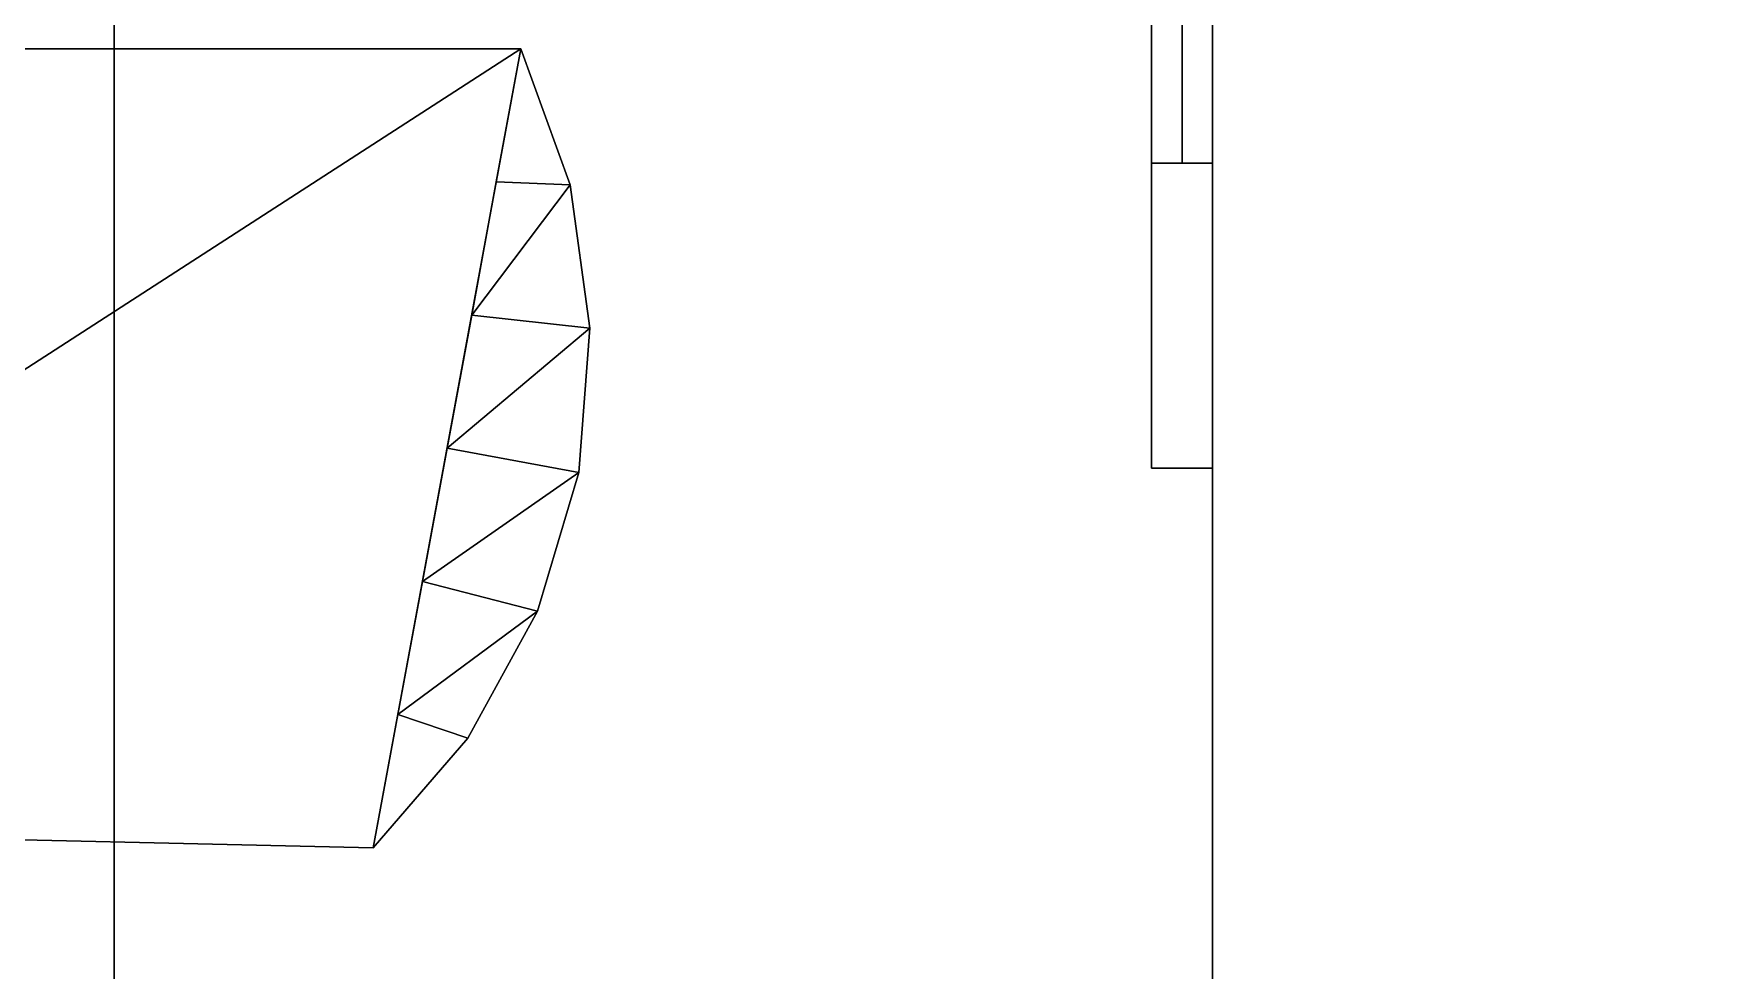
# Model space of a CAD drawing. Extents: x 0 to 2775, y -2341 to 0.
# Drawn here: x 698.68 to 726.45, y -238.74 to -223.38 of the extents above; entities that cross this region are included whole.
import ezdxf

# ---------------------------------------------------------------- set-up
doc = ezdxf.new("R2010")
doc.units = 0
for name, color, linetype in [('LAYER0', 7, 'CONTINUOUS'), ('LAYER10', 7, 'CONTINUOUS'), ('LAYER378', 7, 'CONTINUOUS'), ('LAYER51', 7, 'CONTINUOUS'), ('LAYER55', 253, 'CONTINUOUS'), ('LAYER57', 28, 'CONTINUOUS'), ('LAYER58', 253, 'CONTINUOUS'), ('LAYER60', 28, 'CONTINUOUS'), ('LAYER61', 253, 'CONTINUOUS'), ('LAYER63', 28, 'CONTINUOUS'), ('LAYER64', 253, 'CONTINUOUS'), ('LAYER66', 28, 'CONTINUOUS'), ('LAYER67', 253, 'CONTINUOUS'), ('LAYER69', 28, 'CONTINUOUS'), ('LAYER70', 253, 'CONTINUOUS')]:
    doc.layers.add(name, color=color, linetype=linetype)

msp = doc.modelspace()

# ---------------------------------------------------------------- linework, layer by layer
at = {"layer": 'LAYER0', "invisible_edges": 1}
for points in [[(2775, 0), (18, -2341), (18, 0), (2775, 0)], [(18, -2341), (2775, 0), (2775, -2341), (18, -2341)], [(2775, -2341, 5), (18, 0, 5), (18, -2341, 5), (2775, -2341, 5)], [(18, 0, 5), (2775, -2341, 5), (2775, 0, 5), (18, 0, 5)]]:
    msp.add_3dface(points, dxfattribs=at)
at = {"layer": 'LAYER10', "invisible_edges": 1}
for points in [[(168, -838.334, 2464), (718, -209.0039, 2464), (168, -209.0039, 2464), (168, -838.334, 2464)], [(718, -209.0039, 2464), (168, -838.334, 2464), (718, -838.334, 2464), (718, -209.0039, 2464)], [(718, -838.334, 2446), (168, -209.0039, 2446), (718, -209.0039, 2446), (718, -838.334, 2446)], [(168, -209.0039, 2446), (718, -838.334, 2446), (168, -838.334, 2446), (168, -209.0039, 2446)], [(718, -838.334, 2446), (718, -209.0039, 2464), (718, -838.334, 2464), (718, -838.334, 2446)], [(718, -209.0039, 2464), (718, -838.334, 2446), (718, -209.0039, 2446), (718, -209.0039, 2464)]]:
    msp.add_3dface(points, dxfattribs=at)
at = {"layer": 'LAYER378', "invisible_edges": 1}
for points in [[(700, -91, 2685), (700, -2191, 2465), (700, -2191, 2685), (700, -91, 2685)], [(700, -2191, 2465), (700, -91, 2685), (700, -91, 2465), (700, -2191, 2465)], [(718, -91, 2465), (700, -2191, 2465), (700, -91, 2465), (718, -91, 2465)], [(700, -2191, 2465), (718, -91, 2465), (718, -2191, 2465), (700, -2191, 2465)], [(718, -2191, 2685), (700, -91, 2685), (700, -2191, 2685), (718, -2191, 2685)], [(700, -91, 2685), (718, -2191, 2685), (718, -91, 2685), (700, -91, 2685)], [(718, -91, 2465), (718, -2191, 2685), (718, -2191, 2465), (718, -91, 2465)], [(718, -2191, 2685), (718, -91, 2465), (718, -91, 2685), (718, -2191, 2685)]]:
    msp.add_3dface(points, dxfattribs=at)
at = {"layer": 'LAYER51', "invisible_edges": 1}
for points in [[(168, -209.0039, 85), (718, -838.334, 85), (168, -838.334, 85), (168, -209.0039, 85)], [(718, -838.334, 85), (168, -209.0039, 85), (718, -209.0039, 85), (718, -838.334, 85)], [(718, -209.0039, 103), (168, -838.334, 103), (718, -838.334, 103), (718, -209.0039, 103)], [(168, -838.334, 103), (718, -209.0039, 103), (168, -209.0039, 103), (168, -838.334, 103)], [(718, -209.0039, 103), (718, -838.334, 85), (718, -209.0039, 85), (718, -209.0039, 103)], [(718, -838.334, 85), (718, -209.0039, 103), (718, -838.334, 103), (718, -838.334, 85)]]:
    msp.add_3dface(points, dxfattribs=at)
at = {"layer": 'LAYER55'}
for points in [[(687.011, -236.3369, 194.7), (704.2454, -236.728, 194.7), (706.6659, -223.6279, 194.7), (687.011, -236.3369, 194.7)], [(687.011, -236.3369, 194.7), (706.6659, -223.6279, 194.7), (687.011, -223.6279, 194.7), (687.011, -236.3369, 194.7)], [(704.2454, -236.728, 181.3), (687.011, -236.3369, 181.3), (706.6659, -223.6279, 181.3), (704.2454, -236.728, 181.3)], [(706.6659, -223.6279, 181.3), (687.011, -236.3369, 181.3), (687.011, -223.6279, 181.3), (706.6659, -223.6279, 181.3)], [(706.6659, -223.6279, 181.3), (687.011, -223.6279, 181.3), (706.6659, -223.6279, 194.7), (706.6659, -223.6279, 181.3)], [(706.6659, -223.6279, 194.7), (687.011, -223.6279, 181.3), (687.011, -223.6279, 194.7), (706.6659, -223.6279, 194.7)], [(706.6659, -223.6279, 194.7), (706.2625, -225.8113, 194.7), (707.474, -225.8591, 194.7), (706.6659, -223.6279, 194.7)], [(706.2625, -225.8113, 181.3), (706.6659, -223.6279, 181.3), (707.474, -225.8591, 181.3), (706.2625, -225.8113, 181.3)], [(706.6659, -223.6279, 181.3), (706.6659, -223.6279, 194.7), (707.474, -225.8591, 194.7), (706.6659, -223.6279, 181.3)], [(706.6659, -223.6279, 181.3), (707.474, -225.8591, 194.7), (707.474, -225.8591, 181.3), (706.6659, -223.6279, 181.3)], [(707.474, -225.8591, 194.7), (706.2625, -225.8113, 194.7), (705.8591, -227.9946, 194.7), (707.474, -225.8591, 194.7)], [(706.2625, -225.8113, 181.3), (707.474, -225.8591, 181.3), (705.8591, -227.9946, 181.3), (706.2625, -225.8113, 181.3)], [(707.474, -225.8591, 194.7), (705.8591, -227.9946, 194.7), (707.7944, -228.2104, 194.7), (707.474, -225.8591, 194.7)], [(705.8591, -227.9946, 181.3), (707.474, -225.8591, 181.3), (707.7944, -228.2104, 181.3), (705.8591, -227.9946, 181.3)], [(707.474, -225.8591, 181.3), (707.474, -225.8591, 194.7), (707.7944, -228.2104, 194.7), (707.474, -225.8591, 181.3)], [(707.474, -225.8591, 181.3), (707.7944, -228.2104, 194.7), (707.7944, -228.2104, 181.3), (707.474, -225.8591, 181.3)], [(707.7944, -228.2104, 194.7), (705.8591, -227.9946, 194.7), (705.4557, -230.178, 194.7), (707.7944, -228.2104, 194.7)], [(705.8591, -227.9946, 181.3), (707.7944, -228.2104, 181.3), (705.4557, -230.178, 181.3), (705.8591, -227.9946, 181.3)], [(707.7944, -228.2104, 194.7), (705.4557, -230.178, 194.7), (707.6127, -230.5764, 194.7), (707.7944, -228.2104, 194.7)], [(705.4557, -230.178, 181.3), (707.7944, -228.2104, 181.3), (707.6127, -230.5764, 181.3), (705.4557, -230.178, 181.3)], [(707.7944, -228.2104, 181.3), (707.7944, -228.2104, 194.7), (707.6127, -230.5764, 194.7), (707.7944, -228.2104, 181.3)], [(707.7944, -228.2104, 181.3), (707.6127, -230.5764, 194.7), (707.6127, -230.5764, 181.3), (707.7944, -228.2104, 181.3)], [(707.6127, -230.5764, 194.7), (705.4557, -230.178, 194.7), (705.0522, -232.3613, 194.7), (707.6127, -230.5764, 194.7)], [(705.4557, -230.178, 181.3), (707.6127, -230.5764, 181.3), (705.0522, -232.3613, 181.3), (705.4557, -230.178, 181.3)], [(707.6127, -230.5764, 194.7), (705.0522, -232.3613, 194.7), (706.9369, -232.8513, 194.7), (707.6127, -230.5764, 194.7)], [(705.0522, -232.3613, 181.3), (707.6127, -230.5764, 181.3), (706.9369, -232.8513, 181.3), (705.0522, -232.3613, 181.3)], [(707.6127, -230.5764, 181.3), (707.6127, -230.5764, 194.7), (706.9369, -232.8513, 194.7), (707.6127, -230.5764, 181.3)], [(707.6127, -230.5764, 181.3), (706.9369, -232.8513, 194.7), (706.9369, -232.8513, 181.3), (707.6127, -230.5764, 181.3)], [(706.9369, -232.8513, 194.7), (705.0522, -232.3613, 194.7), (704.6488, -234.5447, 194.7), (706.9369, -232.8513, 194.7)], [(705.0522, -232.3613, 181.3), (706.9369, -232.8513, 181.3), (704.6488, -234.5447, 181.3), (705.0522, -232.3613, 181.3)], [(706.9369, -232.8513, 194.7), (704.6488, -234.5447, 194.7), (705.7975, -234.9329, 194.7), (706.9369, -232.8513, 194.7)], [(704.6488, -234.5447, 181.3), (706.9369, -232.8513, 181.3), (705.7975, -234.9329, 181.3), (704.6488, -234.5447, 181.3)], [(706.9369, -232.8513, 181.3), (706.9369, -232.8513, 194.7), (705.7975, -234.9329, 194.7), (706.9369, -232.8513, 181.3)], [(706.9369, -232.8513, 181.3), (705.7975, -234.9329, 194.7), (705.7975, -234.9329, 181.3), (706.9369, -232.8513, 181.3)], [(705.7975, -234.9329, 194.7), (704.6488, -234.5447, 194.7), (704.2454, -236.728, 194.7), (705.7975, -234.9329, 194.7)], [(704.6488, -234.5447, 181.3), (705.7975, -234.9329, 181.3), (704.2454, -236.728, 181.3), (704.6488, -234.5447, 181.3)], [(705.7975, -234.9329, 181.3), (705.7975, -234.9329, 194.7), (704.2454, -236.728, 194.7), (705.7975, -234.9329, 181.3)], [(705.7975, -234.9329, 181.3), (704.2454, -236.728, 194.7), (704.2454, -236.728, 181.3), (705.7975, -234.9329, 181.3)], [(704.2454, -236.728, 181.3), (704.2454, -236.728, 194.7), (687.011, -236.3369, 194.7), (704.2454, -236.728, 181.3)], [(704.2454, -236.728, 181.3), (687.011, -236.3369, 194.7), (687.011, -236.3369, 181.3), (704.2454, -236.728, 181.3)]]:
    msp.add_3dface(points, dxfattribs=at)
at = {"layer": 'LAYER57'}
for points in [[(717, -230.5029, 167), (717, -212.5029, 167), (717, -212.5029, 167), (717, -230.5029, 167)], [(717, -230.5029, 209), (717, -212.5029, 209), (717, -212.5029, 209), (717, -230.5029, 209)], [(717, -225.5029, 179), (718, -225.5029, 179), (718, -212.5029, 179), (717, -212.5029, 179)], [(717, -212.5029, 167), (718, -212.5029, 167), (718, -230.5029, 167), (717, -230.5029, 167)], [(717, -225.5029, 197), (718, -225.5029, 197), (718, -212.5029, 197), (717, -212.5029, 197)], [(717, -212.5029, 209), (718, -212.5029, 209), (718, -230.5029, 209), (717, -230.5029, 209)], [(718, -230.5029, 167), (718, -212.5029, 167), (718, -212.5029, 209), (718, -230.5029, 209)], [(717, -225.5029, 179), (718, -225.5029, 179), (718, -225.5029, 197), (717, -225.5029, 197)], [(718, -225.5029, 179), (718, -225.5029, 197), (718, -225.5029, 179)], [(717, -230.5029, 209), (718, -230.5029, 209), (717, -230.5029, 209)], [(718, -230.5029, 167), (718, -230.5029, 209), (717, -230.5029, 209), (717, -230.5029, 167)]]:
    msp.add_3dface(points, dxfattribs=at)
for points, invisible_edges in [([(717, -230.5029, 167), (717, -225.5029, 179), (717, -212.5029, 179), (717, -212.5029, 167)], 1), ([(717, -230.5029, 209), (717, -225.5029, 197), (717, -212.5029, 197), (717, -212.5029, 209)], 1), ([(717.5, -212.5029, 197), (717.5, -212.5029, 179), (717.5, -225.5029, 179), (717.5, -225.5029, 197)], 1), ([(717, -230.5029, 209), (717, -230.5029, 167), (717, -225.5029, 179), (717, -225.5029, 197)], 10)]:
    msp.add_3dface(points, dxfattribs=dict(at, invisible_edges=invisible_edges))
at = {"layer": 'LAYER58'}
for points in [[(687.011, -236.3369, 738.2), (704.2454, -236.728, 738.2), (706.6659, -223.6279, 738.2), (687.011, -236.3369, 738.2)], [(687.011, -236.3369, 738.2), (706.6659, -223.6279, 738.2), (687.011, -223.6279, 738.2), (687.011, -236.3369, 738.2)], [(704.2454, -236.728, 724.8), (687.011, -236.3369, 724.8), (706.6659, -223.6279, 724.8), (704.2454, -236.728, 724.8)], [(706.6659, -223.6279, 724.8), (687.011, -236.3369, 724.8), (687.011, -223.6279, 724.8), (706.6659, -223.6279, 724.8)], [(706.6659, -223.6279, 724.8), (687.011, -223.6279, 724.8), (706.6659, -223.6279, 738.2), (706.6659, -223.6279, 724.8)], [(706.6659, -223.6279, 738.2), (687.011, -223.6279, 724.8), (687.011, -223.6279, 738.2), (706.6659, -223.6279, 738.2)], [(706.6659, -223.6279, 738.2), (706.2625, -225.8113, 738.2), (707.474, -225.8591, 738.2), (706.6659, -223.6279, 738.2)], [(706.2625, -225.8113, 724.8), (706.6659, -223.6279, 724.8), (707.474, -225.8591, 724.8), (706.2625, -225.8113, 724.8)], [(706.6659, -223.6279, 724.8), (706.6659, -223.6279, 738.2), (707.474, -225.8591, 738.2), (706.6659, -223.6279, 724.8)], [(706.6659, -223.6279, 724.8), (707.474, -225.8591, 738.2), (707.474, -225.8591, 724.8), (706.6659, -223.6279, 724.8)], [(707.474, -225.8591, 738.2), (706.2625, -225.8113, 738.2), (705.8591, -227.9946, 738.2), (707.474, -225.8591, 738.2)], [(706.2625, -225.8113, 724.8), (707.474, -225.8591, 724.8), (705.8591, -227.9946, 724.8), (706.2625, -225.8113, 724.8)], [(707.474, -225.8591, 738.2), (705.8591, -227.9946, 738.2), (707.7944, -228.2104, 738.2), (707.474, -225.8591, 738.2)], [(705.8591, -227.9946, 724.8), (707.474, -225.8591, 724.8), (707.7944, -228.2104, 724.8), (705.8591, -227.9946, 724.8)], [(707.474, -225.8591, 724.8), (707.474, -225.8591, 738.2), (707.7944, -228.2104, 738.2), (707.474, -225.8591, 724.8)], [(707.474, -225.8591, 724.8), (707.7944, -228.2104, 738.2), (707.7944, -228.2104, 724.8), (707.474, -225.8591, 724.8)], [(707.7944, -228.2104, 738.2), (705.8591, -227.9946, 738.2), (705.4557, -230.178, 738.2), (707.7944, -228.2104, 738.2)], [(705.8591, -227.9946, 724.8), (707.7944, -228.2104, 724.8), (705.4557, -230.178, 724.8), (705.8591, -227.9946, 724.8)], [(707.7944, -228.2104, 738.2), (705.4557, -230.178, 738.2), (707.6127, -230.5764, 738.2), (707.7944, -228.2104, 738.2)], [(705.4557, -230.178, 724.8), (707.7944, -228.2104, 724.8), (707.6127, -230.5764, 724.8), (705.4557, -230.178, 724.8)], [(707.7944, -228.2104, 724.8), (707.7944, -228.2104, 738.2), (707.6127, -230.5764, 738.2), (707.7944, -228.2104, 724.8)], [(707.7944, -228.2104, 724.8), (707.6127, -230.5764, 738.2), (707.6127, -230.5764, 724.8), (707.7944, -228.2104, 724.8)], [(707.6127, -230.5764, 738.2), (705.4557, -230.178, 738.2), (705.0522, -232.3613, 738.2), (707.6127, -230.5764, 738.2)], [(705.4557, -230.178, 724.8), (707.6127, -230.5764, 724.8), (705.0522, -232.3613, 724.8), (705.4557, -230.178, 724.8)], [(707.6127, -230.5764, 738.2), (705.0522, -232.3613, 738.2), (706.9369, -232.8513, 738.2), (707.6127, -230.5764, 738.2)], [(705.0522, -232.3613, 724.8), (707.6127, -230.5764, 724.8), (706.9369, -232.8513, 724.8), (705.0522, -232.3613, 724.8)], [(707.6127, -230.5764, 724.8), (707.6127, -230.5764, 738.2), (706.9369, -232.8513, 738.2), (707.6127, -230.5764, 724.8)], [(707.6127, -230.5764, 724.8), (706.9369, -232.8513, 738.2), (706.9369, -232.8513, 724.8), (707.6127, -230.5764, 724.8)], [(706.9369, -232.8513, 738.2), (705.0522, -232.3613, 738.2), (704.6488, -234.5447, 738.2), (706.9369, -232.8513, 738.2)], [(705.0522, -232.3613, 724.8), (706.9369, -232.8513, 724.8), (704.6488, -234.5447, 724.8), (705.0522, -232.3613, 724.8)], [(706.9369, -232.8513, 738.2), (704.6488, -234.5447, 738.2), (705.7975, -234.9329, 738.2), (706.9369, -232.8513, 738.2)], [(704.6488, -234.5447, 724.8), (706.9369, -232.8513, 724.8), (705.7975, -234.9329, 724.8), (704.6488, -234.5447, 724.8)], [(706.9369, -232.8513, 724.8), (706.9369, -232.8513, 738.2), (705.7975, -234.9329, 738.2), (706.9369, -232.8513, 724.8)], [(706.9369, -232.8513, 724.8), (705.7975, -234.9329, 738.2), (705.7975, -234.9329, 724.8), (706.9369, -232.8513, 724.8)], [(705.7975, -234.9329, 738.2), (704.6488, -234.5447, 738.2), (704.2454, -236.728, 738.2), (705.7975, -234.9329, 738.2)], [(704.6488, -234.5447, 724.8), (705.7975, -234.9329, 724.8), (704.2454, -236.728, 724.8), (704.6488, -234.5447, 724.8)], [(705.7975, -234.9329, 724.8), (705.7975, -234.9329, 738.2), (704.2454, -236.728, 738.2), (705.7975, -234.9329, 724.8)], [(705.7975, -234.9329, 724.8), (704.2454, -236.728, 738.2), (704.2454, -236.728, 724.8), (705.7975, -234.9329, 724.8)], [(704.2454, -236.728, 724.8), (704.2454, -236.728, 738.2), (687.011, -236.3369, 738.2), (704.2454, -236.728, 724.8)], [(704.2454, -236.728, 724.8), (687.011, -236.3369, 738.2), (687.011, -236.3369, 724.8), (704.2454, -236.728, 724.8)]]:
    msp.add_3dface(points, dxfattribs=at)
at = {"layer": 'LAYER60'}
for points in [[(717, -230.5029, 710.5), (717, -212.5029, 710.5), (717, -212.5029, 710.5), (717, -230.5029, 710.5)], [(717, -230.5029, 752.5), (717, -212.5029, 752.5), (717, -212.5029, 752.5), (717, -230.5029, 752.5)], [(717, -225.5029, 722.5), (718, -225.5029, 722.5), (718, -212.5029, 722.5), (717, -212.5029, 722.5)], [(717, -212.5029, 710.5), (718, -212.5029, 710.5), (718, -230.5029, 710.5), (717, -230.5029, 710.5)], [(717, -225.5029, 740.5), (718, -225.5029, 740.5), (718, -212.5029, 740.5), (717, -212.5029, 740.5)], [(717, -212.5029, 752.5), (718, -212.5029, 752.5), (718, -230.5029, 752.5), (717, -230.5029, 752.5)], [(718, -230.5029, 710.5), (718, -212.5029, 710.5), (718, -212.5029, 752.5), (718, -230.5029, 752.5)], [(717, -225.5029, 722.5), (718, -225.5029, 722.5), (718, -225.5029, 740.5), (717, -225.5029, 740.5)], [(718, -225.5029, 722.5), (718, -225.5029, 740.5), (718, -225.5029, 722.5)], [(717, -230.5029, 752.5), (718, -230.5029, 752.5), (717, -230.5029, 752.5)], [(718, -230.5029, 710.5), (718, -230.5029, 752.5), (717, -230.5029, 752.5), (717, -230.5029, 710.5)]]:
    msp.add_3dface(points, dxfattribs=at)
for points, invisible_edges in [([(717, -230.5029, 710.5), (717, -225.5029, 722.5), (717, -212.5029, 722.5), (717, -212.5029, 710.5)], 1), ([(717, -230.5029, 752.5), (717, -225.5029, 740.5), (717, -212.5029, 740.5), (717, -212.5029, 752.5)], 1), ([(717.5, -212.5029, 740.5), (717.5, -212.5029, 722.5), (717.5, -225.5029, 722.5), (717.5, -225.5029, 740.5)], 1), ([(717, -230.5029, 752.5), (717, -230.5029, 710.5), (717, -225.5029, 722.5), (717, -225.5029, 740.5)], 10)]:
    msp.add_3dface(points, dxfattribs=dict(at, invisible_edges=invisible_edges))
at = {"layer": 'LAYER61'}
for points in [[(687.011, -236.3369, 1281.7), (704.2454, -236.728, 1281.7), (706.6659, -223.6279, 1281.7), (687.011, -236.3369, 1281.7)], [(687.011, -236.3369, 1281.7), (706.6659, -223.6279, 1281.7), (687.011, -223.6279, 1281.7), (687.011, -236.3369, 1281.7)], [(704.2454, -236.728, 1268.3), (687.011, -236.3369, 1268.3), (706.6659, -223.6279, 1268.3), (704.2454, -236.728, 1268.3)], [(706.6659, -223.6279, 1268.3), (687.011, -236.3369, 1268.3), (687.011, -223.6279, 1268.3), (706.6659, -223.6279, 1268.3)], [(706.6659, -223.6279, 1268.3), (687.011, -223.6279, 1268.3), (706.6659, -223.6279, 1281.7), (706.6659, -223.6279, 1268.3)], [(706.6659, -223.6279, 1281.7), (687.011, -223.6279, 1268.3), (687.011, -223.6279, 1281.7), (706.6659, -223.6279, 1281.7)], [(706.6659, -223.6279, 1281.7), (706.2625, -225.8113, 1281.7), (707.474, -225.8591, 1281.7), (706.6659, -223.6279, 1281.7)], [(706.2625, -225.8113, 1268.3), (706.6659, -223.6279, 1268.3), (707.474, -225.8591, 1268.3), (706.2625, -225.8113, 1268.3)], [(706.6659, -223.6279, 1268.3), (706.6659, -223.6279, 1281.7), (707.474, -225.8591, 1281.7), (706.6659, -223.6279, 1268.3)], [(706.6659, -223.6279, 1268.3), (707.474, -225.8591, 1281.7), (707.474, -225.8591, 1268.3), (706.6659, -223.6279, 1268.3)], [(707.474, -225.8591, 1281.7), (706.2625, -225.8113, 1281.7), (705.8591, -227.9946, 1281.7), (707.474, -225.8591, 1281.7)], [(706.2625, -225.8113, 1268.3), (707.474, -225.8591, 1268.3), (705.8591, -227.9946, 1268.3), (706.2625, -225.8113, 1268.3)], [(707.474, -225.8591, 1281.7), (705.8591, -227.9946, 1281.7), (707.7944, -228.2104, 1281.7), (707.474, -225.8591, 1281.7)], [(705.8591, -227.9946, 1268.3), (707.474, -225.8591, 1268.3), (707.7944, -228.2104, 1268.3), (705.8591, -227.9946, 1268.3)], [(707.474, -225.8591, 1268.3), (707.474, -225.8591, 1281.7), (707.7944, -228.2104, 1281.7), (707.474, -225.8591, 1268.3)], [(707.474, -225.8591, 1268.3), (707.7944, -228.2104, 1281.7), (707.7944, -228.2104, 1268.3), (707.474, -225.8591, 1268.3)], [(707.7944, -228.2104, 1281.7), (705.8591, -227.9946, 1281.7), (705.4557, -230.178, 1281.7), (707.7944, -228.2104, 1281.7)], [(705.8591, -227.9946, 1268.3), (707.7944, -228.2104, 1268.3), (705.4557, -230.178, 1268.3), (705.8591, -227.9946, 1268.3)], [(707.7944, -228.2104, 1281.7), (705.4557, -230.178, 1281.7), (707.6127, -230.5764, 1281.7), (707.7944, -228.2104, 1281.7)], [(705.4557, -230.178, 1268.3), (707.7944, -228.2104, 1268.3), (707.6127, -230.5764, 1268.3), (705.4557, -230.178, 1268.3)], [(707.7944, -228.2104, 1268.3), (707.7944, -228.2104, 1281.7), (707.6127, -230.5764, 1281.7), (707.7944, -228.2104, 1268.3)], [(707.7944, -228.2104, 1268.3), (707.6127, -230.5764, 1281.7), (707.6127, -230.5764, 1268.3), (707.7944, -228.2104, 1268.3)], [(707.6127, -230.5764, 1281.7), (705.4557, -230.178, 1281.7), (705.0522, -232.3613, 1281.7), (707.6127, -230.5764, 1281.7)], [(705.4557, -230.178, 1268.3), (707.6127, -230.5764, 1268.3), (705.0522, -232.3613, 1268.3), (705.4557, -230.178, 1268.3)], [(707.6127, -230.5764, 1281.7), (705.0522, -232.3613, 1281.7), (706.9369, -232.8513, 1281.7), (707.6127, -230.5764, 1281.7)], [(705.0522, -232.3613, 1268.3), (707.6127, -230.5764, 1268.3), (706.9369, -232.8513, 1268.3), (705.0522, -232.3613, 1268.3)], [(707.6127, -230.5764, 1268.3), (707.6127, -230.5764, 1281.7), (706.9369, -232.8513, 1281.7), (707.6127, -230.5764, 1268.3)], [(707.6127, -230.5764, 1268.3), (706.9369, -232.8513, 1281.7), (706.9369, -232.8513, 1268.3), (707.6127, -230.5764, 1268.3)], [(706.9369, -232.8513, 1281.7), (705.0522, -232.3613, 1281.7), (704.6488, -234.5447, 1281.7), (706.9369, -232.8513, 1281.7)], [(705.0522, -232.3613, 1268.3), (706.9369, -232.8513, 1268.3), (704.6488, -234.5447, 1268.3), (705.0522, -232.3613, 1268.3)], [(706.9369, -232.8513, 1281.7), (704.6488, -234.5447, 1281.7), (705.7975, -234.9329, 1281.7), (706.9369, -232.8513, 1281.7)], [(704.6488, -234.5447, 1268.3), (706.9369, -232.8513, 1268.3), (705.7975, -234.9329, 1268.3), (704.6488, -234.5447, 1268.3)], [(706.9369, -232.8513, 1268.3), (706.9369, -232.8513, 1281.7), (705.7975, -234.9329, 1281.7), (706.9369, -232.8513, 1268.3)], [(706.9369, -232.8513, 1268.3), (705.7975, -234.9329, 1281.7), (705.7975, -234.9329, 1268.3), (706.9369, -232.8513, 1268.3)], [(705.7975, -234.9329, 1281.7), (704.6488, -234.5447, 1281.7), (704.2454, -236.728, 1281.7), (705.7975, -234.9329, 1281.7)], [(704.6488, -234.5447, 1268.3), (705.7975, -234.9329, 1268.3), (704.2454, -236.728, 1268.3), (704.6488, -234.5447, 1268.3)], [(705.7975, -234.9329, 1268.3), (705.7975, -234.9329, 1281.7), (704.2454, -236.728, 1281.7), (705.7975, -234.9329, 1268.3)], [(705.7975, -234.9329, 1268.3), (704.2454, -236.728, 1281.7), (704.2454, -236.728, 1268.3), (705.7975, -234.9329, 1268.3)], [(704.2454, -236.728, 1268.3), (704.2454, -236.728, 1281.7), (687.011, -236.3369, 1281.7), (704.2454, -236.728, 1268.3)], [(704.2454, -236.728, 1268.3), (687.011, -236.3369, 1281.7), (687.011, -236.3369, 1268.3), (704.2454, -236.728, 1268.3)]]:
    msp.add_3dface(points, dxfattribs=at)
at = {"layer": 'LAYER63'}
for points in [[(717, -230.5029, 1254), (717, -212.5029, 1254), (717, -212.5029, 1254), (717, -230.5029, 1254)], [(717, -230.5029, 1296), (717, -212.5029, 1296), (717, -212.5029, 1296), (717, -230.5029, 1296)], [(717, -225.5029, 1266), (718, -225.5029, 1266), (718, -212.5029, 1266), (717, -212.5029, 1266)], [(717, -212.5029, 1254), (718, -212.5029, 1254), (718, -230.5029, 1254), (717, -230.5029, 1254)], [(717, -225.5029, 1284), (718, -225.5029, 1284), (718, -212.5029, 1284), (717, -212.5029, 1284)], [(717, -212.5029, 1296), (718, -212.5029, 1296), (718, -230.5029, 1296), (717, -230.5029, 1296)], [(718, -230.5029, 1254), (718, -212.5029, 1254), (718, -212.5029, 1296), (718, -230.5029, 1296)], [(717, -225.5029, 1266), (718, -225.5029, 1266), (718, -225.5029, 1284), (717, -225.5029, 1284)], [(718, -225.5029, 1266), (718, -225.5029, 1284), (718, -225.5029, 1266)], [(717, -230.5029, 1296), (718, -230.5029, 1296), (717, -230.5029, 1296)], [(718, -230.5029, 1254), (718, -230.5029, 1296), (717, -230.5029, 1296), (717, -230.5029, 1254)]]:
    msp.add_3dface(points, dxfattribs=at)
for points, invisible_edges in [([(717, -230.5029, 1254), (717, -225.5029, 1266), (717, -212.5029, 1266), (717, -212.5029, 1254)], 1), ([(717, -230.5029, 1296), (717, -225.5029, 1284), (717, -212.5029, 1284), (717, -212.5029, 1296)], 1), ([(717.5, -212.5029, 1284), (717.5, -212.5029, 1266), (717.5, -225.5029, 1266), (717.5, -225.5029, 1284)], 1), ([(717, -230.5029, 1296), (717, -230.5029, 1254), (717, -225.5029, 1266), (717, -225.5029, 1284)], 10)]:
    msp.add_3dface(points, dxfattribs=dict(at, invisible_edges=invisible_edges))
at = {"layer": 'LAYER64'}
for points in [[(687.011, -236.3369, 1825.2), (704.2454, -236.728, 1825.2), (706.6659, -223.6279, 1825.2), (687.011, -236.3369, 1825.2)], [(687.011, -236.3369, 1825.2), (706.6659, -223.6279, 1825.2), (687.011, -223.6279, 1825.2), (687.011, -236.3369, 1825.2)], [(704.2454, -236.728, 1811.8), (687.011, -236.3369, 1811.8), (706.6659, -223.6279, 1811.8), (704.2454, -236.728, 1811.8)], [(706.6659, -223.6279, 1811.8), (687.011, -236.3369, 1811.8), (687.011, -223.6279, 1811.8), (706.6659, -223.6279, 1811.8)], [(706.6659, -223.6279, 1811.8), (687.011, -223.6279, 1811.8), (706.6659, -223.6279, 1825.2), (706.6659, -223.6279, 1811.8)], [(706.6659, -223.6279, 1825.2), (687.011, -223.6279, 1811.8), (687.011, -223.6279, 1825.2), (706.6659, -223.6279, 1825.2)], [(706.6659, -223.6279, 1825.2), (706.2625, -225.8113, 1825.2), (707.474, -225.8591, 1825.2), (706.6659, -223.6279, 1825.2)], [(706.2625, -225.8113, 1811.8), (706.6659, -223.6279, 1811.8), (707.474, -225.8591, 1811.8), (706.2625, -225.8113, 1811.8)], [(706.6659, -223.6279, 1811.8), (706.6659, -223.6279, 1825.2), (707.474, -225.8591, 1825.2), (706.6659, -223.6279, 1811.8)], [(706.6659, -223.6279, 1811.8), (707.474, -225.8591, 1825.2), (707.474, -225.8591, 1811.8), (706.6659, -223.6279, 1811.8)], [(707.474, -225.8591, 1825.2), (706.2625, -225.8113, 1825.2), (705.8591, -227.9946, 1825.2), (707.474, -225.8591, 1825.2)], [(706.2625, -225.8113, 1811.8), (707.474, -225.8591, 1811.8), (705.8591, -227.9946, 1811.8), (706.2625, -225.8113, 1811.8)], [(707.474, -225.8591, 1825.2), (705.8591, -227.9946, 1825.2), (707.7944, -228.2104, 1825.2), (707.474, -225.8591, 1825.2)], [(705.8591, -227.9946, 1811.8), (707.474, -225.8591, 1811.8), (707.7944, -228.2104, 1811.8), (705.8591, -227.9946, 1811.8)], [(707.474, -225.8591, 1811.8), (707.474, -225.8591, 1825.2), (707.7944, -228.2104, 1825.2), (707.474, -225.8591, 1811.8)], [(707.474, -225.8591, 1811.8), (707.7944, -228.2104, 1825.2), (707.7944, -228.2104, 1811.8), (707.474, -225.8591, 1811.8)], [(707.7944, -228.2104, 1825.2), (705.8591, -227.9946, 1825.2), (705.4557, -230.178, 1825.2), (707.7944, -228.2104, 1825.2)], [(705.8591, -227.9946, 1811.8), (707.7944, -228.2104, 1811.8), (705.4557, -230.178, 1811.8), (705.8591, -227.9946, 1811.8)], [(707.7944, -228.2104, 1825.2), (705.4557, -230.178, 1825.2), (707.6127, -230.5764, 1825.2), (707.7944, -228.2104, 1825.2)], [(705.4557, -230.178, 1811.8), (707.7944, -228.2104, 1811.8), (707.6127, -230.5764, 1811.8), (705.4557, -230.178, 1811.8)], [(707.7944, -228.2104, 1811.8), (707.7944, -228.2104, 1825.2), (707.6127, -230.5764, 1825.2), (707.7944, -228.2104, 1811.8)], [(707.7944, -228.2104, 1811.8), (707.6127, -230.5764, 1825.2), (707.6127, -230.5764, 1811.8), (707.7944, -228.2104, 1811.8)], [(707.6127, -230.5764, 1825.2), (705.4557, -230.178, 1825.2), (705.0522, -232.3613, 1825.2), (707.6127, -230.5764, 1825.2)], [(705.4557, -230.178, 1811.8), (707.6127, -230.5764, 1811.8), (705.0522, -232.3613, 1811.8), (705.4557, -230.178, 1811.8)], [(707.6127, -230.5764, 1825.2), (705.0522, -232.3613, 1825.2), (706.9369, -232.8513, 1825.2), (707.6127, -230.5764, 1825.2)], [(705.0522, -232.3613, 1811.8), (707.6127, -230.5764, 1811.8), (706.9369, -232.8513, 1811.8), (705.0522, -232.3613, 1811.8)], [(707.6127, -230.5764, 1811.8), (707.6127, -230.5764, 1825.2), (706.9369, -232.8513, 1825.2), (707.6127, -230.5764, 1811.8)], [(707.6127, -230.5764, 1811.8), (706.9369, -232.8513, 1825.2), (706.9369, -232.8513, 1811.8), (707.6127, -230.5764, 1811.8)], [(706.9369, -232.8513, 1825.2), (705.0522, -232.3613, 1825.2), (704.6488, -234.5447, 1825.2), (706.9369, -232.8513, 1825.2)], [(705.0522, -232.3613, 1811.8), (706.9369, -232.8513, 1811.8), (704.6488, -234.5447, 1811.8), (705.0522, -232.3613, 1811.8)], [(706.9369, -232.8513, 1825.2), (704.6488, -234.5447, 1825.2), (705.7975, -234.9329, 1825.2), (706.9369, -232.8513, 1825.2)], [(704.6488, -234.5447, 1811.8), (706.9369, -232.8513, 1811.8), (705.7975, -234.9329, 1811.8), (704.6488, -234.5447, 1811.8)], [(706.9369, -232.8513, 1811.8), (706.9369, -232.8513, 1825.2), (705.7975, -234.9329, 1825.2), (706.9369, -232.8513, 1811.8)], [(706.9369, -232.8513, 1811.8), (705.7975, -234.9329, 1825.2), (705.7975, -234.9329, 1811.8), (706.9369, -232.8513, 1811.8)], [(705.7975, -234.9329, 1825.2), (704.6488, -234.5447, 1825.2), (704.2454, -236.728, 1825.2), (705.7975, -234.9329, 1825.2)], [(704.6488, -234.5447, 1811.8), (705.7975, -234.9329, 1811.8), (704.2454, -236.728, 1811.8), (704.6488, -234.5447, 1811.8)], [(705.7975, -234.9329, 1811.8), (705.7975, -234.9329, 1825.2), (704.2454, -236.728, 1825.2), (705.7975, -234.9329, 1811.8)], [(705.7975, -234.9329, 1811.8), (704.2454, -236.728, 1825.2), (704.2454, -236.728, 1811.8), (705.7975, -234.9329, 1811.8)], [(704.2454, -236.728, 1811.8), (704.2454, -236.728, 1825.2), (687.011, -236.3369, 1825.2), (704.2454, -236.728, 1811.8)], [(704.2454, -236.728, 1811.8), (687.011, -236.3369, 1825.2), (687.011, -236.3369, 1811.8), (704.2454, -236.728, 1811.8)]]:
    msp.add_3dface(points, dxfattribs=at)
at = {"layer": 'LAYER66'}
for points in [[(717, -230.5029, 1797.5), (717, -212.5029, 1797.5), (717, -212.5029, 1797.5), (717, -230.5029, 1797.5)], [(717, -230.5029, 1839.5), (717, -212.5029, 1839.5), (717, -212.5029, 1839.5), (717, -230.5029, 1839.5)], [(717, -225.5029, 1809.5), (718, -225.5029, 1809.5), (718, -212.5029, 1809.5), (717, -212.5029, 1809.5)], [(717, -212.5029, 1797.5), (718, -212.5029, 1797.5), (718, -230.5029, 1797.5), (717, -230.5029, 1797.5)], [(717, -225.5029, 1827.5), (718, -225.5029, 1827.5), (718, -212.5029, 1827.5), (717, -212.5029, 1827.5)], [(717, -212.5029, 1839.5), (718, -212.5029, 1839.5), (718, -230.5029, 1839.5), (717, -230.5029, 1839.5)], [(718, -230.5029, 1797.5), (718, -212.5029, 1797.5), (718, -212.5029, 1839.5), (718, -230.5029, 1839.5)], [(717, -225.5029, 1809.5), (718, -225.5029, 1809.5), (718, -225.5029, 1827.5), (717, -225.5029, 1827.5)], [(718, -225.5029, 1809.5), (718, -225.5029, 1827.5), (718, -225.5029, 1809.5)], [(717, -230.5029, 1839.5), (718, -230.5029, 1839.5), (717, -230.5029, 1839.5)], [(718, -230.5029, 1797.5), (718, -230.5029, 1839.5), (717, -230.5029, 1839.5), (717, -230.5029, 1797.5)]]:
    msp.add_3dface(points, dxfattribs=at)
for points, invisible_edges in [([(717, -230.5029, 1797.5), (717, -225.5029, 1809.5), (717, -212.5029, 1809.5), (717, -212.5029, 1797.5)], 1), ([(717, -230.5029, 1839.5), (717, -225.5029, 1827.5), (717, -212.5029, 1827.5), (717, -212.5029, 1839.5)], 1), ([(717.5, -212.5029, 1827.5), (717.5, -212.5029, 1809.5), (717.5, -225.5029, 1809.5), (717.5, -225.5029, 1827.5)], 1), ([(717, -230.5029, 1839.5), (717, -230.5029, 1797.5), (717, -225.5029, 1809.5), (717, -225.5029, 1827.5)], 10)]:
    msp.add_3dface(points, dxfattribs=dict(at, invisible_edges=invisible_edges))
at = {"layer": 'LAYER67'}
for points in [[(687.011, -236.3369, 2368.7), (704.2454, -236.728, 2368.7), (706.6659, -223.6279, 2368.7), (687.011, -236.3369, 2368.7)], [(687.011, -236.3369, 2368.7), (706.6659, -223.6279, 2368.7), (687.011, -223.6279, 2368.7), (687.011, -236.3369, 2368.7)], [(704.2454, -236.728, 2355.3), (687.011, -236.3369, 2355.3), (706.6659, -223.6279, 2355.3), (704.2454, -236.728, 2355.3)], [(706.6659, -223.6279, 2355.3), (687.011, -236.3369, 2355.3), (687.011, -223.6279, 2355.3), (706.6659, -223.6279, 2355.3)], [(706.6659, -223.6279, 2355.3), (687.011, -223.6279, 2355.3), (706.6659, -223.6279, 2368.7), (706.6659, -223.6279, 2355.3)], [(706.6659, -223.6279, 2368.7), (687.011, -223.6279, 2355.3), (687.011, -223.6279, 2368.7), (706.6659, -223.6279, 2368.7)], [(706.6659, -223.6279, 2368.7), (706.2625, -225.8113, 2368.7), (707.474, -225.8591, 2368.7), (706.6659, -223.6279, 2368.7)], [(706.2625, -225.8113, 2355.3), (706.6659, -223.6279, 2355.3), (707.474, -225.8591, 2355.3), (706.2625, -225.8113, 2355.3)], [(706.6659, -223.6279, 2355.3), (706.6659, -223.6279, 2368.7), (707.474, -225.8591, 2368.7), (706.6659, -223.6279, 2355.3)], [(706.6659, -223.6279, 2355.3), (707.474, -225.8591, 2368.7), (707.474, -225.8591, 2355.3), (706.6659, -223.6279, 2355.3)], [(707.474, -225.8591, 2368.7), (706.2625, -225.8113, 2368.7), (705.8591, -227.9946, 2368.7), (707.474, -225.8591, 2368.7)], [(706.2625, -225.8113, 2355.3), (707.474, -225.8591, 2355.3), (705.8591, -227.9946, 2355.3), (706.2625, -225.8113, 2355.3)], [(707.474, -225.8591, 2368.7), (705.8591, -227.9946, 2368.7), (707.7944, -228.2104, 2368.7), (707.474, -225.8591, 2368.7)], [(705.8591, -227.9946, 2355.3), (707.474, -225.8591, 2355.3), (707.7944, -228.2104, 2355.3), (705.8591, -227.9946, 2355.3)], [(707.474, -225.8591, 2355.3), (707.474, -225.8591, 2368.7), (707.7944, -228.2104, 2368.7), (707.474, -225.8591, 2355.3)], [(707.474, -225.8591, 2355.3), (707.7944, -228.2104, 2368.7), (707.7944, -228.2104, 2355.3), (707.474, -225.8591, 2355.3)], [(707.7944, -228.2104, 2368.7), (705.8591, -227.9946, 2368.7), (705.4557, -230.178, 2368.7), (707.7944, -228.2104, 2368.7)], [(705.8591, -227.9946, 2355.3), (707.7944, -228.2104, 2355.3), (705.4557, -230.178, 2355.3), (705.8591, -227.9946, 2355.3)], [(707.7944, -228.2104, 2368.7), (705.4557, -230.178, 2368.7), (707.6127, -230.5764, 2368.7), (707.7944, -228.2104, 2368.7)], [(705.4557, -230.178, 2355.3), (707.7944, -228.2104, 2355.3), (707.6127, -230.5764, 2355.3), (705.4557, -230.178, 2355.3)], [(707.7944, -228.2104, 2355.3), (707.7944, -228.2104, 2368.7), (707.6127, -230.5764, 2368.7), (707.7944, -228.2104, 2355.3)], [(707.7944, -228.2104, 2355.3), (707.6127, -230.5764, 2368.7), (707.6127, -230.5764, 2355.3), (707.7944, -228.2104, 2355.3)], [(707.6127, -230.5764, 2368.7), (705.4557, -230.178, 2368.7), (705.0522, -232.3613, 2368.7), (707.6127, -230.5764, 2368.7)], [(705.4557, -230.178, 2355.3), (707.6127, -230.5764, 2355.3), (705.0522, -232.3613, 2355.3), (705.4557, -230.178, 2355.3)], [(707.6127, -230.5764, 2368.7), (705.0522, -232.3613, 2368.7), (706.9369, -232.8513, 2368.7), (707.6127, -230.5764, 2368.7)], [(705.0522, -232.3613, 2355.3), (707.6127, -230.5764, 2355.3), (706.9369, -232.8513, 2355.3), (705.0522, -232.3613, 2355.3)], [(707.6127, -230.5764, 2355.3), (707.6127, -230.5764, 2368.7), (706.9369, -232.8513, 2368.7), (707.6127, -230.5764, 2355.3)], [(707.6127, -230.5764, 2355.3), (706.9369, -232.8513, 2368.7), (706.9369, -232.8513, 2355.3), (707.6127, -230.5764, 2355.3)], [(706.9369, -232.8513, 2368.7), (705.0522, -232.3613, 2368.7), (704.6488, -234.5447, 2368.7), (706.9369, -232.8513, 2368.7)], [(705.0522, -232.3613, 2355.3), (706.9369, -232.8513, 2355.3), (704.6488, -234.5447, 2355.3), (705.0522, -232.3613, 2355.3)], [(706.9369, -232.8513, 2368.7), (704.6488, -234.5447, 2368.7), (705.7975, -234.9329, 2368.7), (706.9369, -232.8513, 2368.7)], [(704.6488, -234.5447, 2355.3), (706.9369, -232.8513, 2355.3), (705.7975, -234.9329, 2355.3), (704.6488, -234.5447, 2355.3)], [(706.9369, -232.8513, 2355.3), (706.9369, -232.8513, 2368.7), (705.7975, -234.9329, 2368.7), (706.9369, -232.8513, 2355.3)], [(706.9369, -232.8513, 2355.3), (705.7975, -234.9329, 2368.7), (705.7975, -234.9329, 2355.3), (706.9369, -232.8513, 2355.3)], [(705.7975, -234.9329, 2368.7), (704.6488, -234.5447, 2368.7), (704.2454, -236.728, 2368.7), (705.7975, -234.9329, 2368.7)], [(704.6488, -234.5447, 2355.3), (705.7975, -234.9329, 2355.3), (704.2454, -236.728, 2355.3), (704.6488, -234.5447, 2355.3)], [(705.7975, -234.9329, 2355.3), (705.7975, -234.9329, 2368.7), (704.2454, -236.728, 2368.7), (705.7975, -234.9329, 2355.3)], [(705.7975, -234.9329, 2355.3), (704.2454, -236.728, 2368.7), (704.2454, -236.728, 2355.3), (705.7975, -234.9329, 2355.3)], [(704.2454, -236.728, 2355.3), (704.2454, -236.728, 2368.7), (687.011, -236.3369, 2368.7), (704.2454, -236.728, 2355.3)], [(704.2454, -236.728, 2355.3), (687.011, -236.3369, 2368.7), (687.011, -236.3369, 2355.3), (704.2454, -236.728, 2355.3)]]:
    msp.add_3dface(points, dxfattribs=at)
at = {"layer": 'LAYER69'}
for points in [[(717, -230.5029, 2341), (717, -212.5029, 2341), (717, -212.5029, 2341), (717, -230.5029, 2341)], [(717, -230.5029, 2383), (717, -212.5029, 2383), (717, -212.5029, 2383), (717, -230.5029, 2383)], [(717, -225.5029, 2353), (718, -225.5029, 2353), (718, -212.5029, 2353), (717, -212.5029, 2353)], [(717, -212.5029, 2341), (718, -212.5029, 2341), (718, -230.5029, 2341), (717, -230.5029, 2341)], [(717, -225.5029, 2371), (718, -225.5029, 2371), (718, -212.5029, 2371), (717, -212.5029, 2371)], [(717, -212.5029, 2383), (718, -212.5029, 2383), (718, -230.5029, 2383), (717, -230.5029, 2383)], [(718, -230.5029, 2341), (718, -212.5029, 2341), (718, -212.5029, 2383), (718, -230.5029, 2383)], [(717, -225.5029, 2353), (718, -225.5029, 2353), (718, -225.5029, 2371), (717, -225.5029, 2371)], [(718, -225.5029, 2353), (718, -225.5029, 2371), (718, -225.5029, 2353)], [(717, -230.5029, 2383), (718, -230.5029, 2383), (717, -230.5029, 2383)], [(718, -230.5029, 2341), (718, -230.5029, 2383), (717, -230.5029, 2383), (717, -230.5029, 2341)]]:
    msp.add_3dface(points, dxfattribs=at)
for points, invisible_edges in [([(717, -230.5029, 2341), (717, -225.5029, 2353), (717, -212.5029, 2353), (717, -212.5029, 2341)], 1), ([(717, -230.5029, 2383), (717, -225.5029, 2371), (717, -212.5029, 2371), (717, -212.5029, 2383)], 1), ([(717.5, -212.5029, 2371), (717.5, -212.5029, 2353), (717.5, -225.5029, 2353), (717.5, -225.5029, 2371)], 1), ([(717, -230.5029, 2383), (717, -230.5029, 2341), (717, -225.5029, 2353), (717, -225.5029, 2371)], 10)]:
    msp.add_3dface(points, dxfattribs=dict(at, invisible_edges=invisible_edges))
at = {"layer": 'LAYER70', "invisible_edges": 1}
for points in [[(718, -522.168, 2462), (718, -192.998, 88), (718, -522.168, 88), (718, -522.168, 2462)], [(718, -192.998, 88), (718, -522.168, 2462), (718, -192.998, 2462), (718, -192.998, 88)], [(736, -522.168, 88), (718, -192.998, 88), (736, -192.998, 88), (736, -522.168, 88)], [(718, -192.998, 88), (736, -522.168, 88), (718, -522.168, 88), (718, -192.998, 88)], [(718, -522.168, 2462), (736, -192.998, 2462), (718, -192.998, 2462), (718, -522.168, 2462)], [(736, -192.998, 2462), (718, -522.168, 2462), (736, -522.168, 2462), (736, -192.998, 2462)]]:
    msp.add_3dface(points, dxfattribs=at)

doc.saveas('drawing.dxf')
